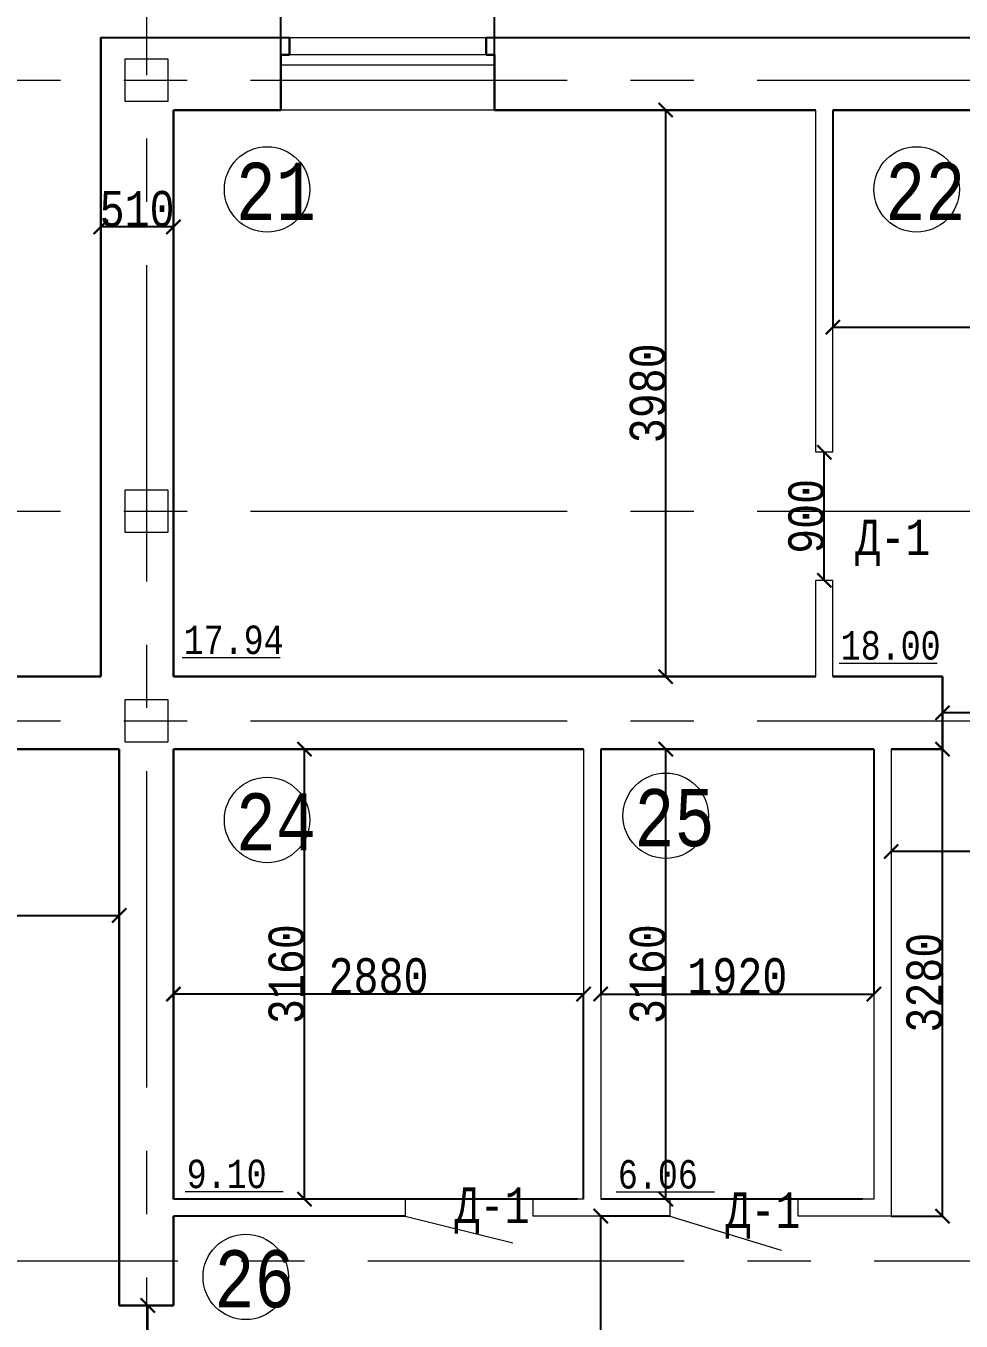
# Model space of a CAD drawing. Header units: millimetres. Extents: x -689206 to 4969298, y -1019800 to 703299.
# Drawn here: x 92468 to 99034, y -625473 to -616374 of the extents above; entities that cross this region are included whole.
import ezdxf

# ---------------------------------------------------------------- set-up
doc = ezdxf.new("R2010")
doc.units = ezdxf.units.MM
doc.linetypes.add('JIS_02_4.0', pattern=[5.5, 4, -1.5])
doc.linetypes.add('осеваяX2', pattern=[101.6, 63.5, -12.7, 12.7, -12.7])
for name, color, linetype, lineweight in [('несущие', 7, 'Continuous', 30), ('ПЕРЕГОРОДКИ', 252, 'Continuous', 9), ('РАЗМЕРЫ', 7, 'Continuous', 9), ('сваи', 7, 'JIS_02_4.0', 30), ('стены', 7, 'Continuous', 20)]:
    doc.layers.add(name, color=color, linetype=linetype, lineweight=lineweight)
doc.layers.add('четотам', color=7, linetype='Continuous')
doc.styles.add('Аннотативный', font='isocteur.ttf', dxfattribs={"width": 0.7, "height": 250})
doc.dimstyles.new('Аннотативный', dxfattribs={"dimscale": 0, "dimtxt": 250, "dimasz": 100, "dimexe": 1.25, "dimexo": 0.625, "dimtad": 1, "dimdec": 0, "dimtxsty": 'Аннотативный', "dimblk": 'ARCHTICK', "dimcen": 2.5, "dimadec": 0, "dimazin": 0, "dimtfac": 1, "dimtdec": 0, "dimtmove": 0, "dimatfit": 3, "dimfxl": 1, "dimarcsym": 0})

# ---------------------------------------------------------------- blocks, each defined once
blk = doc.blocks.new('_ArchTick')
at = {"color": 0, "linetype": 'ByBlock', "const_width": 0.15}
blk.add_lwpolyline([(-0.5, -0.5), (0.5, 0.5)], dxfattribs=at)
blk = doc.blocks.new('*D2713')
at = {"layer": 'Defpoints', "color": 0, "lineweight": 5, "transparency": 16777216}
for p in [(93503.5, -623175.7), (93503.5, -624615.7), (96383.5, -624615.7)]:
    blk.add_point(p, dxfattribs=at)
at = {"layer": 'стены', "color": 0, "lineweight": -2, "transparency": 16777216}
for p, q in [((93503.5, -624615.1), (93503.5, -623174.4)), ((96383.5, -623175.7), (93503.5, -623175.7)), ((96383.5, -624615.1), (96383.5, -623174.4))]:
    blk.add_line(p, q, dxfattribs=at)
at = {"layer": 'стены', "color": 0, "lineweight": -2, "transparency": 16777216, "xscale": 100, "yscale": 100, "zscale": 100, "rotation": 180}
blk.add_blockref('_ArchTick', (93503.5, -623175.7), dxfattribs=at)
at = {"layer": 'стены', "color": 0, "lineweight": -2, "transparency": 16777216, "xscale": 100, "yscale": 100, "zscale": 100}
blk.add_blockref('_ArchTick', (96383.5, -623175.7), dxfattribs=at)
at = {"layer": 'стены', "color": 0, "lineweight": 5, "transparency": 16777216, "insert": (94943.5, -623050.1), "char_height": 250, "attachment_point": 5, "style": 'Аннотативный'}
blk.add_mtext('2880', dxfattribs=at)
blk = doc.blocks.new('*D2721')
at = {"layer": 'Defpoints', "color": 0, "lineweight": 5, "transparency": 16777216}
for p in [(96503.5, -624735.7), (96503.5, -624735.7), (96520.4, -629462.9)]:
    blk.add_point(p, dxfattribs=at)
at = {"layer": 'стены', "color": 0, "lineweight": -2, "transparency": 16777216}
for p, q in [((96503.5, -629462.9), (96503.5, -624735.7)), ((96504.1, -624735.7), (96504.7, -624735.7)), ((96519.8, -629462.9), (96502.2, -629462.9))]:
    blk.add_line(p, q, dxfattribs=at)
at = {"layer": 'стены', "color": 0, "lineweight": -2, "transparency": 16777216, "xscale": 100, "yscale": 100, "zscale": 100}
for p, rotation in [((96503.5, -624735.7), 90), ((96503.5, -629462.9), 270)]:
    blk.add_blockref('_ArchTick', p, dxfattribs=dict(at, rotation=rotation))
at = {"layer": 'стены', "color": 0, "lineweight": 5, "transparency": 16777216, "insert": (96377.9, -627099.3), "char_height": 250, "attachment_point": 5, "rotation": 90, "style": 'Аннотативный'}
blk.add_mtext('4730', dxfattribs=at)
blk = doc.blocks.new('*D2723')
at = {"layer": 'Defpoints', "color": 0, "lineweight": 5, "transparency": 16777216}
for p in [(93313.5, -625362.9), (93323.3, -625362.9), (93313.5, -626262.9)]:
    blk.add_point(p, dxfattribs=at)
at = {"layer": 'стены', "color": 0, "lineweight": -2, "transparency": 16777216}
for p, q in [((93314.1, -625362.9), (93324.6, -625362.9)), ((93323.3, -626262.9), (93323.3, -625362.9)), ((93314.1, -626262.9), (93324.6, -626262.9))]:
    blk.add_line(p, q, dxfattribs=at)
at = {"layer": 'стены', "color": 0, "lineweight": -2, "transparency": 16777216, "xscale": 100, "yscale": 100, "zscale": 100}
for p, rotation in [((93323.3, -625362.9), 90), ((93323.3, -626262.9), 270)]:
    blk.add_blockref('_ArchTick', p, dxfattribs=dict(at, rotation=rotation))
at = {"layer": 'стены', "color": 0, "lineweight": 5, "transparency": 16777216, "insert": (93197.7, -625812.9), "char_height": 250, "attachment_point": 5, "rotation": 90, "style": 'Аннотативный'}
blk.add_mtext('900', dxfattribs=at)
blk = doc.blocks.new('*D2724')
at = {"layer": 'Defpoints', "color": 0, "lineweight": 5, "transparency": 16777216}
for p in [(92993.5, -617785.9), (92993.5, -617785.9), (93503.5, -617785.9)]:
    blk.add_point(p, dxfattribs=at)
at = {"layer": 'стены', "color": 0, "lineweight": -2, "transparency": 16777216}
for p, q in [((92993.5, -617785.2), (92993.5, -617784.6)), ((93503.5, -617785.9), (92993.5, -617785.9)), ((93503.5, -617785.2), (93503.5, -617784.6))]:
    blk.add_line(p, q, dxfattribs=at)
at = {"layer": 'стены', "color": 0, "lineweight": -2, "transparency": 16777216, "xscale": 100, "yscale": 100, "zscale": 100, "rotation": 180}
blk.add_blockref('_ArchTick', (92993.5, -617785.9), dxfattribs=at)
at = {"layer": 'стены', "color": 0, "lineweight": -2, "transparency": 16777216, "xscale": 100, "yscale": 100, "zscale": 100}
blk.add_blockref('_ArchTick', (93503.5, -617785.9), dxfattribs=at)
at = {"layer": 'стены', "color": 0, "lineweight": 25, "transparency": 16777216, "insert": (93248.5, -617660.2), "char_height": 250, "attachment_point": 5, "style": 'Аннотативный'}
blk.add_mtext('510', dxfattribs=at)
blk = doc.blocks.new('*D2869')
at = {"layer": 'Defpoints', "color": 0, "linetype": 'ByBlock', "lineweight": 5, "transparency": 16777216}
for p in [(96959.9, -616964.9), (98013.4, -616964.9), (98013.4, -620944.9)]:
    blk.add_point(p, dxfattribs=at)
at = {"layer": 'РАЗМЕРЫ', "color": 0, "linetype": 'ByBlock', "lineweight": -2, "transparency": 16777216}
for p, q in [((98012.8, -616964.9), (96958.6, -616964.9)), ((96959.9, -620944.9), (96959.9, -616964.9)), ((98012.8, -620944.9), (96958.6, -620944.9))]:
    blk.add_line(p, q, dxfattribs=at)
at = {"layer": 'РАЗМЕРЫ', "color": 0, "linetype": 'ByBlock', "lineweight": -2, "transparency": 16777216, "xscale": 100, "yscale": 100, "zscale": 100}
for p, rotation in [((96959.9, -616964.9), 90), ((96959.9, -620944.9), 270)]:
    blk.add_blockref('_ArchTick', p, dxfattribs=dict(at, rotation=rotation))
at = {"layer": 'РАЗМЕРЫ', "color": 0, "linetype": 'ByBlock', "lineweight": 9, "transparency": 16777216, "insert": (96834.3, -618954.9), "char_height": 250, "attachment_point": 5, "rotation": 90, "style": 'Аннотативный'}
blk.add_mtext('3980', dxfattribs=at)
blk = doc.blocks.new('*D2870')
at = {"layer": 'Defpoints', "color": 0, "linetype": 'ByBlock', "lineweight": 5, "transparency": 16777216}
for p in [(98133.4, -616964.9), (102656.4, -616964.9), (102656.4, -618490)]:
    blk.add_point(p, dxfattribs=at)
at = {"layer": 'РАЗМЕРЫ', "color": 0, "linetype": 'ByBlock', "lineweight": -2, "transparency": 16777216}
for p, q in [((98133.4, -616965.5), (98133.4, -618491.3)), ((102656.4, -616965.5), (102656.4, -618491.3)), ((98133.4, -618490), (102656.4, -618490))]:
    blk.add_line(p, q, dxfattribs=at)
at = {"layer": 'РАЗМЕРЫ', "color": 0, "linetype": 'ByBlock', "lineweight": -2, "transparency": 16777216, "xscale": 100, "yscale": 100, "zscale": 100, "rotation": 180}
blk.add_blockref('_ArchTick', (98133.4, -618490), dxfattribs=at)
at = {"layer": 'РАЗМЕРЫ', "color": 0, "linetype": 'ByBlock', "lineweight": -2, "transparency": 16777216, "xscale": 100, "yscale": 100, "zscale": 100}
blk.add_blockref('_ArchTick', (102656.4, -618490), dxfattribs=at)
at = {"layer": 'РАЗМЕРЫ', "color": 0, "linetype": 'ByBlock', "lineweight": 5, "transparency": 16777216, "insert": (100394.9, -618364.4), "char_height": 250, "attachment_point": 5, "style": 'Аннотативный'}
blk.add_mtext('4520', dxfattribs=at)
blk = doc.blocks.new('*D2874')
at = {"layer": 'Defpoints', "color": 0, "linetype": 'ByBlock', "lineweight": 5, "transparency": 16777216}
for p in [(98902.8, -621199.9), (98902.8, -621254.9), (99802.8, -621254.9)]:
    blk.add_point(p, dxfattribs=at)
at = {"layer": 'РАЗМЕРЫ', "color": 0, "linetype": 'ByBlock', "lineweight": -2, "transparency": 16777216}
for p, q in [((98902.8, -621254.3), (98902.8, -621198.6)), ((99802.8, -621199.9), (98902.8, -621199.9)), ((99802.8, -621254.3), (99802.8, -621198.6))]:
    blk.add_line(p, q, dxfattribs=at)
at = {"layer": 'РАЗМЕРЫ', "color": 0, "linetype": 'ByBlock', "lineweight": -2, "transparency": 16777216, "xscale": 100, "yscale": 100, "zscale": 100, "rotation": 180}
blk.add_blockref('_ArchTick', (98902.8, -621199.9), dxfattribs=at)
at = {"layer": 'РАЗМЕРЫ', "color": 0, "linetype": 'ByBlock', "lineweight": -2, "transparency": 16777216, "xscale": 100, "yscale": 100, "zscale": 100}
blk.add_blockref('_ArchTick', (99802.8, -621199.9), dxfattribs=at)
at = {"layer": 'РАЗМЕРЫ', "color": 0, "linetype": 'ByBlock', "lineweight": 5, "transparency": 16777216, "insert": (99352.8, -621074.3), "char_height": 250, "attachment_point": 5, "style": 'Аннотативный'}
blk.add_mtext('900', dxfattribs=at)
blk = doc.blocks.new('*D2878')
at = {"layer": 'Defpoints', "color": 0, "linetype": 'ByBlock', "lineweight": 5, "transparency": 16777216}
for p in [(98542.1, -622173.5), (98542.1, -622173.5), (104219.2, -622173.5)]:
    blk.add_point(p, dxfattribs=at)
at = {"layer": 'РАЗМЕРЫ', "color": 0, "linetype": 'ByBlock', "lineweight": -2, "transparency": 16777216}
for p, q in [((98542.1, -622172.8), (98542.1, -622172.2)), ((104219.2, -622173.5), (98542.1, -622173.5)), ((104219.2, -622174.1), (104219.2, -622174.7))]:
    blk.add_line(p, q, dxfattribs=at)
at = {"layer": 'РАЗМЕРЫ', "color": 0, "linetype": 'ByBlock', "lineweight": -2, "transparency": 16777216, "xscale": 100, "yscale": 100, "zscale": 100, "rotation": 180}
blk.add_blockref('_ArchTick', (98542.1, -622173.5), dxfattribs=at)
at = {"layer": 'РАЗМЕРЫ', "color": 0, "linetype": 'ByBlock', "lineweight": -2, "transparency": 16777216, "xscale": 100, "yscale": 100, "zscale": 100}
blk.add_blockref('_ArchTick', (104219.2, -622173.5), dxfattribs=at)
at = {"layer": 'РАЗМЕРЫ', "color": 0, "linetype": 'ByBlock', "lineweight": 5, "transparency": 16777216, "insert": (101380.6, -622047.8), "char_height": 250, "attachment_point": 5, "style": 'Аннотативный'}
blk.add_mtext('5680', dxfattribs=at)
blk = doc.blocks.new('*D2880')
at = {"layer": 'Defpoints', "color": 0, "linetype": 'ByBlock', "lineweight": 5, "transparency": 16777216}
for p in [(98542.1, -621454.9), (98902.8, -621454.9), (98542.1, -624735.7)]:
    blk.add_point(p, dxfattribs=at)
at = {"layer": 'РАЗМЕРЫ', "color": 0, "linetype": 'ByBlock', "lineweight": -2, "transparency": 16777216}
for p, q in [((98542.7, -621454.9), (98904.1, -621454.9)), ((98902.8, -624735.7), (98902.8, -621454.9)), ((98542.7, -624735.7), (98904.1, -624735.7))]:
    blk.add_line(p, q, dxfattribs=at)
at = {"layer": 'РАЗМЕРЫ', "color": 0, "linetype": 'ByBlock', "lineweight": -2, "transparency": 16777216, "xscale": 100, "yscale": 100, "zscale": 100}
for p, rotation in [((98902.8, -621454.9), 90), ((98902.8, -624735.7), 270)]:
    blk.add_blockref('_ArchTick', p, dxfattribs=dict(at, rotation=rotation))
at = {"layer": 'РАЗМЕРЫ', "color": 0, "linetype": 'ByBlock', "lineweight": 5, "transparency": 16777216, "insert": (98777.2, -623095.3), "char_height": 250, "attachment_point": 5, "rotation": 90, "style": 'Аннотативный'}
blk.add_mtext('3280', dxfattribs=at)
blk = doc.blocks.new('*D2894')
at = {"layer": 'Defpoints', "color": 0, "linetype": 'ByBlock', "lineweight": 5, "transparency": 16777216}
for p in [(96503.5, -621454.9), (98422.1, -621454.9), (98422.1, -623175.7)]:
    blk.add_point(p, dxfattribs=at)
at = {"layer": 'РАЗМЕРЫ', "color": 0, "linetype": 'ByBlock', "lineweight": -2, "transparency": 16777216}
for p, q in [((96503.5, -621455.5), (96503.5, -623176.9)), ((98422.1, -621455.5), (98422.1, -623176.9)), ((96503.5, -623175.7), (98422.1, -623175.7))]:
    blk.add_line(p, q, dxfattribs=at)
at = {"layer": 'РАЗМЕРЫ', "color": 0, "linetype": 'ByBlock', "lineweight": -2, "transparency": 16777216, "xscale": 100, "yscale": 100, "zscale": 100, "rotation": 180}
blk.add_blockref('_ArchTick', (96503.5, -623175.7), dxfattribs=at)
at = {"layer": 'РАЗМЕРЫ', "color": 0, "linetype": 'ByBlock', "lineweight": -2, "transparency": 16777216, "xscale": 100, "yscale": 100, "zscale": 100}
blk.add_blockref('_ArchTick', (98422.1, -623175.7), dxfattribs=at)
at = {"layer": 'РАЗМЕРЫ', "color": 0, "linetype": 'ByBlock', "lineweight": 5, "transparency": 16777216, "insert": (97462.8, -623050.1), "char_height": 250, "attachment_point": 5, "style": 'Аннотативный'}
blk.add_mtext('1920', dxfattribs=at)
blk = doc.blocks.new('*D2895')
at = {"layer": 'Defpoints', "color": 0, "linetype": 'ByBlock', "lineweight": 5, "transparency": 16777216}
for p in [(96959.9, -621454.9), (98422.1, -621454.9), (98341.5, -624615.7)]:
    blk.add_point(p, dxfattribs=at)
at = {"layer": 'РАЗМЕРЫ', "color": 0, "linetype": 'ByBlock', "lineweight": -2, "transparency": 16777216}
for p, q in [((98421.5, -621454.9), (96958.6, -621454.9)), ((96959.9, -624615.7), (96959.9, -621454.9)), ((98340.8, -624615.7), (96958.6, -624615.7))]:
    blk.add_line(p, q, dxfattribs=at)
at = {"layer": 'РАЗМЕРЫ', "color": 0, "linetype": 'ByBlock', "lineweight": -2, "transparency": 16777216, "xscale": 100, "yscale": 100, "zscale": 100}
for p, rotation in [((96959.9, -621454.9), 90), ((96959.9, -624615.7), 270)]:
    blk.add_blockref('_ArchTick', p, dxfattribs=dict(at, rotation=rotation))
at = {"layer": 'РАЗМЕРЫ', "color": 0, "linetype": 'ByBlock', "lineweight": 5, "transparency": 16777216, "insert": (96834.3, -623035.3), "char_height": 250, "attachment_point": 5, "rotation": 90, "style": 'Аннотативный'}
blk.add_mtext('3160', dxfattribs=at)
blk = doc.blocks.new('*D2896')
at = {"layer": 'Defpoints', "color": 0, "linetype": 'ByBlock', "lineweight": 5, "transparency": 16777216}
for p in [(94424.3, -621454.9), (96383.5, -621454.9), (96341.5, -624615.7)]:
    blk.add_point(p, dxfattribs=at)
at = {"layer": 'РАЗМЕРЫ', "color": 0, "linetype": 'ByBlock', "lineweight": -2, "transparency": 16777216}
for p, q in [((96382.9, -621454.9), (94423.1, -621454.9)), ((94424.3, -624615.7), (94424.3, -621454.9)), ((96340.8, -624615.7), (94423.1, -624615.7))]:
    blk.add_line(p, q, dxfattribs=at)
at = {"layer": 'РАЗМЕРЫ', "color": 0, "linetype": 'ByBlock', "lineweight": -2, "transparency": 16777216, "xscale": 100, "yscale": 100, "zscale": 100}
for p, rotation in [((94424.3, -621454.9), 90), ((94424.3, -624615.7), 270)]:
    blk.add_blockref('_ArchTick', p, dxfattribs=dict(at, rotation=rotation))
at = {"layer": 'РАЗМЕРЫ', "color": 0, "linetype": 'ByBlock', "lineweight": 5, "transparency": 16777216, "insert": (94298.7, -623035.3), "char_height": 250, "attachment_point": 5, "rotation": 90, "style": 'Аннотативный'}
blk.add_mtext('3160', dxfattribs=at)
blk = doc.blocks.new('*D2923')
at = {"layer": 'Defpoints', "color": 0, "lineweight": 5, "ltscale": 150, "transparency": 16777216}
for p in [(89523.1, -621454.9), (93123.5, -621454.9), (93123.5, -622622.6)]:
    blk.add_point(p, dxfattribs=at)
at = {"layer": 'РАЗМЕРЫ', "color": 0, "lineweight": -2, "ltscale": 150, "transparency": 16777216}
for p, q in [((89523.1, -621455.5), (89523.1, -622623.8)), ((93123.5, -621455.5), (93123.5, -622623.8)), ((89523.1, -622622.6), (93123.5, -622622.6))]:
    blk.add_line(p, q, dxfattribs=at)
at = {"layer": 'РАЗМЕРЫ', "color": 0, "lineweight": -2, "ltscale": 150, "transparency": 16777216, "xscale": 100, "yscale": 100, "zscale": 100, "rotation": 180}
blk.add_blockref('_ArchTick', (89523.1, -622622.6), dxfattribs=at)
at = {"layer": 'РАЗМЕРЫ', "color": 0, "lineweight": -2, "ltscale": 150, "transparency": 16777216, "xscale": 100, "yscale": 100, "zscale": 100}
blk.add_blockref('_ArchTick', (93123.5, -622622.6), dxfattribs=at)
at = {"layer": 'РАЗМЕРЫ', "color": 0, "lineweight": 5, "ltscale": 150, "transparency": 16777216, "insert": (91323.3, -622496.9), "char_height": 250, "attachment_point": 5, "style": 'Аннотативный'}
blk.add_mtext('3600', dxfattribs=at)
blk = doc.blocks.new('*D2924')
at = {"layer": 'Defpoints', "color": 0, "lineweight": 5, "transparency": 16777216}
for p in [(95758.4, -615689.7), (94258.4, -616576.9), (95758.4, -616576.9)]:
    blk.add_point(p, dxfattribs=at)
at = {"layer": 'стены', "color": 0, "lineweight": -2, "transparency": 16777216}
for p, q in [((94258.4, -616576.3), (94258.4, -615688.4)), ((94258.4, -615689.7), (95758.4, -615689.7)), ((95758.4, -616576.3), (95758.4, -615688.4))]:
    blk.add_line(p, q, dxfattribs=at)
at = {"layer": 'стены', "color": 0, "lineweight": -2, "transparency": 16777216, "xscale": 100, "yscale": 100, "zscale": 100, "rotation": 180}
blk.add_blockref('_ArchTick', (94258.4, -615689.7), dxfattribs=at)
at = {"layer": 'стены', "color": 0, "lineweight": -2, "transparency": 16777216, "xscale": 100, "yscale": 100, "zscale": 100}
blk.add_blockref('_ArchTick', (95758.4, -615689.7), dxfattribs=at)
at = {"layer": 'стены', "color": 0, "lineweight": 5, "transparency": 16777216, "insert": (95008.4, -615564), "char_height": 250, "attachment_point": 5, "style": 'Аннотативный'}
blk.add_mtext('1500', dxfattribs=at)
blk = doc.blocks.new('*D2926')
at = {"layer": 'Defpoints', "color": 0, "linetype": 'ByBlock', "lineweight": 5, "ltscale": 35, "transparency": 16777216}
for p in [(98073.4, -619369.5), (98073.4, -619369.5), (98073.4, -620269.5)]:
    blk.add_point(p, dxfattribs=at)
at = {"layer": 'сваи', "color": 0, "linetype": 'ByBlock', "lineweight": -2, "ltscale": 35, "transparency": 16777216}
for p, q in [((98073.4, -620269.5), (98073.4, -619369.5)), ((98074, -619369.5), (98074.6, -619369.5)), ((98074, -620269.5), (98074.6, -620269.5))]:
    blk.add_line(p, q, dxfattribs=at)
at = {"layer": 'сваи', "color": 0, "linetype": 'ByBlock', "lineweight": -2, "ltscale": 35, "transparency": 16777216, "xscale": 100, "yscale": 100, "zscale": 100}
for p, rotation in [((98073.4, -619369.5), 90), ((98073.4, -620269.5), 270)]:
    blk.add_blockref('_ArchTick', p, dxfattribs=dict(at, rotation=rotation))
at = {"layer": 'сваи', "color": 0, "linetype": 'ByBlock', "lineweight": 5, "ltscale": 35, "transparency": 16777216, "insert": (97947.8, -619819.5), "char_height": 250, "attachment_point": 5, "rotation": 90, "style": 'Аннотативный'}
blk.add_mtext('900', dxfattribs=at)

msp = doc.modelspace()

# ---------------------------------------------------------------- linework, layer by layer
at = {"layer": 'несущие', "color": 0}
for p, q in [((92993.5, -616454.9), (92993.5, -616964.9)), ((94318.4, -616456.9), (92993.5, -616454.9)), ((99821.5, -616454.9), (95698.4, -616456.9)), ((92993.5, -617275.9), (92993.5, -616754.9)), ((93503.5, -616964.9), (94258.4, -616964.9)), ((95758.4, -616964.9), (98013.4, -616964.9)), ((98133.4, -616964.9), (99761.5, -616964.9)), ((92993.6, -620944.9), (92147.6, -620944.9)), ((92993.6, -620944.9), (92147.6, -620944.9)), ((98013.4, -620944.9), (93503.5, -620944.9)), ((98902.8, -620944.9), (98133.4, -620944.9)), ((98902.8, -621454.9), (98902.8, -620944.9)), ((92993.6, -621454.9), (92207.6, -621454.9)), ((93123.5, -621454.9), (92207.6, -621454.9)), ((93123.5, -621735.7), (93123.5, -621454.9)), ((96383.5, -621454.9), (93503.5, -621454.9)), ((98422.1, -621454.9), (96503.5, -621454.9)), ((98902.8, -621454.9), (98542.1, -621454.9))]:
    msp.add_line(p, q, dxfattribs=at)
at = {"layer": 'ПЕРЕГОРОДКИ', "linetype": 'ByBlock', "lineweight": 15, "ltscale": 35}
for p, q in [((95698.4, -616456.9), (94318.4, -616457.6)), ((95758.4, -616964.9), (94258.4, -616964.9))]:
    msp.add_line(p, q, dxfattribs=at)
at = {"layer": 'РАЗМЕРЫ'}
for p, q in [((93564, -620810.6), (94253.3, -620810.6)), ((98176.9, -620849.8), (98866.2, -620849.8)), ((93585.2, -624562.9), (94274.5, -624562.9)), ((96612.3, -624565.6), (97301.5, -624565.6))]:
    msp.add_line(p, q, dxfattribs=at)
at = {"layer": 'РАЗМЕРЫ', "linetype": 'осеваяX2', "lineweight": 5, "ltscale": 35}
msp.add_line((111314.2, -625052.9), (44261.5, -625052.9), dxfattribs=at)
at = {"layer": 'сваи', "linetype": 'ByBlock', "lineweight": 13, "ltscale": 35}
for p, q in [((98133.4, -619369.5), (98013.4, -619369.5)), ((98133.4, -620269.5), (98013.4, -620269.5))]:
    msp.add_line(p, q, dxfattribs=at)
at = {"layer": 'стены', "linetype": 'осеваяX2', "lineweight": 5, "ltscale": 35}
for p, q in [((93314.2, -607385.9), (93314.2, -657227.2)), ((44261.5, -616754.9), (111314.2, -616754.9)), ((44261.5, -619782.3), (111314.2, -619782.3)), ((44261.5, -621254.9), (111314.2, -621254.9))]:
    msp.add_line(p, q, dxfattribs=at)
at = {"layer": 'стены', "lineweight": 30}
for p, q in [((94318.4, -616576.9), (94318.4, -616456.9)), ((95698.4, -616576.9), (95698.4, -616456.9)), ((94258.4, -616964.9), (94258.4, -616576.9)), ((94258.4, -616576.9), (94318.4, -616576.9)), ((95758.4, -616576.9), (95698.4, -616576.9)), ((95758.4, -616964.9), (95758.4, -616576.9)), ((93503.5, -620944.9), (93503.5, -616964.9)), ((92993.5, -617275.9), (92993.5, -619472.9)), ((93503.5, -617785.9), (93503.5, -620944.9)), ((92993.5, -619472.9), (92993.6, -620944.9)), ((93503.5, -624615.7), (93503.5, -621454.9)), ((93123.5, -625362.9), (93123.5, -621735.7)), ((93503.5, -624735.7), (93503.5, -625362.9)), ((93503.5, -625362.9), (93123.5, -625362.9))]:
    msp.add_line(p, q, dxfattribs=at)
at = {"layer": 'стены', "lineweight": 13}
for p, q in [((95698.4, -616576.9), (94258.4, -616576.9)), ((94258.4, -616646.9), (95758.4, -616646.9)), ((98013.4, -619369.5), (98013.4, -616964.9)), ((98133.4, -619369.5), (98133.4, -616964.9)), ((98013.4, -620944.9), (98013.4, -620269.5)), ((98133.4, -620944.9), (98133.4, -620269.5)), ((96383.5, -621454.9), (96383.5, -624615.7)), ((96503.5, -621454.9), (96503.5, -624615.7)), ((98422.1, -621454.9), (98422.1, -624615.7)), ((98542.1, -621454.9), (98542.1, -624735.7)), ((95130.3, -624615.7), (95130.3, -624735.7)), ((96383.5, -624615.7), (96030.3, -624615.7)), ((96030.3, -624735.7), (96030.3, -624615.7)), ((96989, -624615.7), (96989, -624735.7)), ((98422.1, -624615.7), (97889, -624615.7)), ((97889, -624735.7), (97889, -624615.7)), ((96503.5, -624735.7), (96030.3, -624735.7)), ((98542.1, -624735.7), (97889, -624735.7))]:
    msp.add_line(p, q, dxfattribs=at)
at = {"layer": 'стены', "color": 152, "lineweight": 25, "true_color": 0x2776bb}
msp.add_line((94258.4, -616964.9), (94258.4, -616709.9), dxfattribs=at)
at = {"layer": 'стены', "lineweight": 25}
for p, q in [((95130.3, -624615.7), (93503.5, -624615.7)), ((96989, -624615.7), (96503.5, -624615.7)), ((95130.3, -624735.7), (93503.5, -624735.7)), ((96989, -624735.7), (96503.5, -624735.7))]:
    msp.add_line(p, q, dxfattribs=at)
at = {"layer": 'стены', "lineweight": 9}
for p, q in [((95130.3, -624735.7), (95886.9, -624922.8)), ((96989, -624735.7), (97771.4, -624975.2))]:
    msp.add_line(p, q, dxfattribs=at)
at = {"layer": 'стены', "lineweight": 20}
for points in [[(93164.2, -616604.9), (93464.2, -616604.9), (93464.2, -616904.9), (93164.2, -616904.9)], [(93164.2, -619632.3), (93464.2, -619632.3), (93464.2, -619932.3), (93164.2, -619932.3)], [(93164.2, -621104.9), (93464.2, -621104.9), (93464.2, -621404.9), (93164.2, -621404.9)]]:
    msp.add_lwpolyline(points, close=True, dxfattribs=at)
at = {"layer": 'четотам', "lineweight": 13}
for centre in [(94161.5, -617522.6), (98721.5, -617522.6), (94161.5, -621952.6), (96959.9, -621922.6), (94011.5, -625162.6)]:
    msp.add_circle(centre, 300, dxfattribs=at)

# ---------------------------------------------------------------- texts
at = {"layer": 'РАЗМЕРЫ', "lineweight": 13, "ltscale": 150, "char_height": 401.1, "width": 1460, "attachment_point": 1, "style": 'Аннотативный'}
for s, insert in [('21', (93941.7, -617335.4)), ('22', (98501.7, -617335.4)), ('25', (96740.1, -621735.4)), ('24', (93941.7, -621765.4)), ('26', (93791.7, -624975.4))]:
    msp.add_mtext(s, dxfattribs=dict(at, insert=insert))
at = {"layer": 'РАЗМЕРЫ', "lineweight": 20, "ltscale": 150, "char_height": 250, "width": 922.913, "attachment_point": 1, "style": 'Аннотативный'}
for insert in [(98291.5, -619842), (95478.1, -624534.2), (97380.2, -624568)]:
    msp.add_mtext('Д-1', dxfattribs=dict(at, insert=insert))
at = {"layer": 'РАЗМЕРЫ', "char_height": 200, "width": 656.117, "attachment_point": 1, "style": 'Аннотативный'}
for s, insert in [('17.94', (93575.7, -620586.6)), ('18.00', (98188.6, -620625.8)), ('9.10', (93596.9, -624338.9)), ('6.06', (96624, -624341.5))]:
    msp.add_mtext(s, dxfattribs=dict(at, insert=insert))

# ---------------------------------------------------------------- dimensions: what is measured, and where the dimension line sits
at = {"layer": 'РАЗМЕРЫ', "linetype": 'ByBlock', "lineweight": 9}
dim = msp.add_linear_dim(base=(96959.9, -616964.9), p1=(98013.4, -620944.9), p2=(98013.4, -616964.9), angle=90, dimstyle='Аннотативный', dxfattribs=at)
dim.commit()
dim.dimension.update_dxf_attribs({"geometry": '*D2869', "text_midpoint": (96834.3, -618954.9)})
at = {"layer": 'РАЗМЕРЫ', "linetype": 'ByBlock', "lineweight": 5}
for base, p1, p2, text, picture, middle in [((102656.4, -618490), (98133.4, -616964.9), (102656.4, -616964.9), '4520', '*D2870', (100394.9, -618364.4)), ((98422.1, -623175.7), (96503.5, -621454.9), (98422.1, -621454.9), '1920', '*D2894', (97462.8, -623050.1)), ((98542.1, -622173.5), (104219.2, -622173.5), (98542.1, -622173.5), '5680', '*D2878', (101380.6, -622047.8))]:
    dim = msp.add_linear_dim(base=base, p1=p1, p2=p2, text=text, dimstyle='Аннотативный', dxfattribs=at)
    dim.commit()
    dim.dimension.update_dxf_attribs({"geometry": picture, "text_midpoint": middle})
dim = msp.add_linear_dim(base=(98902.8, -621199.9), p1=(99802.8, -621254.9), p2=(98902.8, -621254.9), dimstyle='Аннотативный', dxfattribs=at)
dim.commit()
dim.dimension.update_dxf_attribs({"geometry": '*D2874', "text_midpoint": (99352.8, -621074.3)})
at = {"layer": 'РАЗМЕРЫ', "lineweight": 5, "ltscale": 150}
dim = msp.add_linear_dim(base=(93123.5, -622622.6), p1=(89523.1, -621454.9), p2=(93123.5, -621454.9), dimstyle='Аннотативный', dxfattribs=at)
dim.commit()
dim.dimension.update_dxf_attribs({"geometry": '*D2923', "text_midpoint": (91323.3, -622496.9)})
at = {"layer": 'РАЗМЕРЫ', "linetype": 'ByBlock', "lineweight": 5}
for base, p1, p2, text, picture, middle in [((94424.3, -621454.9), (96341.5, -624615.7), (96383.5, -621454.9), '3160', '*D2896', (94298.7, -623035.3)), ((96959.9, -621454.9), (98341.5, -624615.7), (98422.1, -621454.9), '3160', '*D2895', (96834.3, -623035.3)), ((98902.8, -621454.9), (98542.1, -624735.7), (98542.1, -621454.9), '3280', '*D2880', (98777.2, -623095.3))]:
    dim = msp.add_linear_dim(base=base, p1=p1, p2=p2, angle=90, text=text, dimstyle='Аннотативный', dxfattribs=at)
    dim.commit()
    dim.dimension.update_dxf_attribs({"geometry": picture, "text_midpoint": middle})
at = {"layer": 'сваи', "linetype": 'ByBlock', "lineweight": 5, "ltscale": 35}
dim = msp.add_linear_dim(base=(98073.4, -619369.5), p1=(98073.4, -620269.5), p2=(98073.4, -619369.5), angle=90, dimstyle='Аннотативный', dxfattribs=at)
dim.commit()
dim.dimension.update_dxf_attribs({"geometry": '*D2926', "text_midpoint": (97947.8, -619819.5)})
at = {"layer": 'стены', "lineweight": 5}
for base, p1, p2, picture, middle in [((95758.4, -615689.7), (94258.4, -616576.9), (95758.4, -616576.9), '*D2924', (95008.4, -615564)), ((93503.5, -623175.7), (96383.5, -624615.7), (93503.5, -624615.7), '*D2713', (94943.5, -623050.1))]:
    dim = msp.add_linear_dim(base=base, p1=p1, p2=p2, dimstyle='Аннотативный', dxfattribs=at)
    dim.commit()
    dim.dimension.update_dxf_attribs({"geometry": picture, "text_midpoint": middle})
at = {"layer": 'стены', "lineweight": 25}
dim = msp.add_linear_dim(base=(92993.5, -617785.9), p1=(93503.5, -617785.9), p2=(92993.5, -617785.9), dimstyle='Аннотативный', dxfattribs=at)
dim.commit()
dim.dimension.update_dxf_attribs({"geometry": '*D2724', "text_midpoint": (93248.5, -617660.2)})
at = {"layer": 'стены', "lineweight": 5}
dim = msp.add_linear_dim(base=(96503.5, -624735.7), p1=(96520.4, -629462.9), p2=(96503.5, -624735.7), angle=90, text='4730', dimstyle='Аннотативный', dxfattribs=at)
dim.commit()
dim.dimension.update_dxf_attribs({"geometry": '*D2721', "text_midpoint": (96377.9, -627099.3)})
dim = msp.add_linear_dim(base=(93323.3, -625362.9), p1=(93313.5, -626262.9), p2=(93313.5, -625362.9), angle=90, dimstyle='Аннотативный', dxfattribs=at)
dim.commit()
dim.dimension.update_dxf_attribs({"geometry": '*D2723', "text_midpoint": (93197.7, -625812.9)})

doc.saveas('drawing.dxf')
